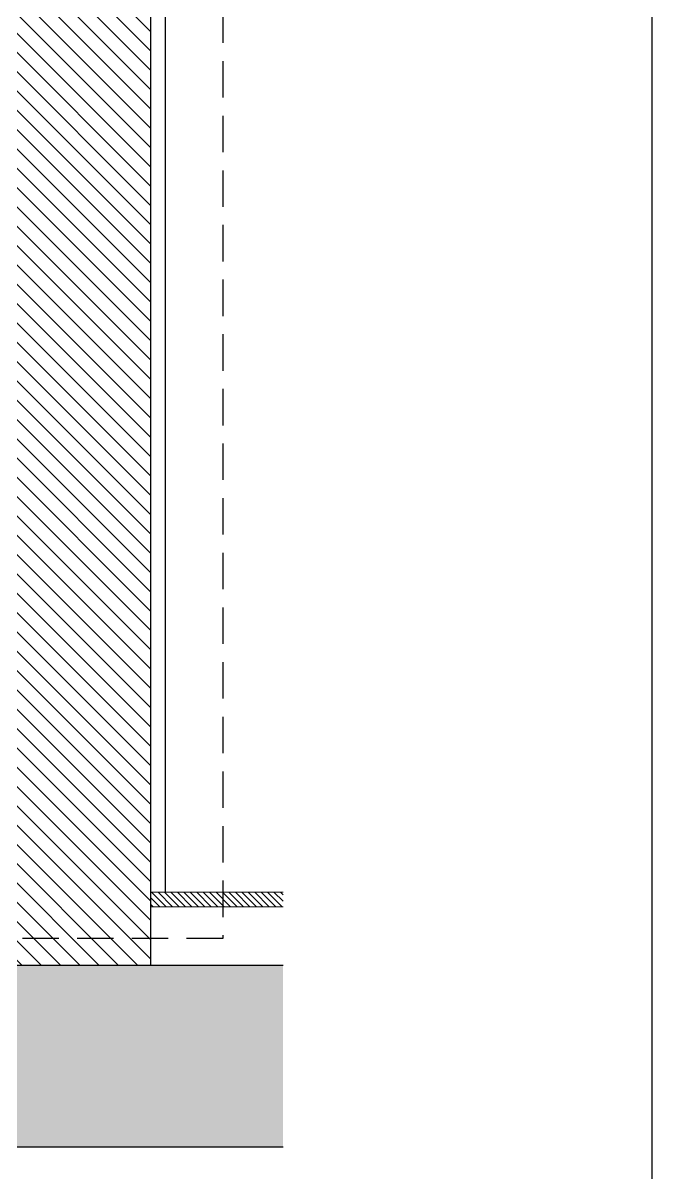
# Model space of a CAD drawing. Header units: inches. Extents: x 274057 to 444617, y 490067 to 635630.
# Drawn here: x 373771 to 374634, y 491710 to 493288 of the extents above; entities that cross this region are included whole.
import ezdxf

# ---------------------------------------------------------------- set-up
doc = ezdxf.new("R2010")
doc.units = ezdxf.units.IN
doc.header["$MEASUREMENT"] = 0
doc.linetypes.add('HIDDEN', pattern=[0.375, 0.25, -0.125])
for name, color, linetype, lineweight in [('A-FLOR-TIL1', 6, 'Continuous', 18), ('CQ Gypsum Hatch', 8, 'Continuous', 20), ('CQ Section Flooring fin.', 6, 'Continuous', 0)]:
    doc.layers.add(name, color=color, linetype=linetype, lineweight=lineweight)
for name, color, linetype in [('Calliper_wall hatch_CHB', 8, 'Continuous'), ('CQ Plaster', 1, 'Continuous'), ('CQ section wall', 3, 'Continuous'), ('CQ spot detail elevation', 1, 'Continuous'), ('CQ wall section', 5, 'Continuous')]:
    doc.layers.add(name, color=color, linetype=linetype)

# ---------------------------------------------------------------- blocks, each defined once
blk = doc.blocks.new('ff15 section c and d')
at = {"layer": 'Calliper_wall hatch_CHB', "ltscale": 300}
h = blk.add_hatch(dxfattribs=at)
h.set_pattern_fill('AR-CONC', color=256, scale=10, angle=-13.9714, style=0)
h.set_pattern_definition([(36.028577, (0, 0), (68.0890203, -23.40695), [7.5, -82.5]), (341.028577, (0, 0), (4.6961155, 76.3439316), [6, -66]), (86.480021, (5.674, -1.95), (72.7851354, 52.936981), [6.374019, -70.114211]), (32.212777, (4.83, 19.41), (99.570572, -41.829513), [11.25, -123.75]), (82.664212, (13.13, 15.92), (114.220033, 71.96377), [9.561034, -105.171376]), (337.21274, (4.83, 19.41), (114.220033, 71.96377), [9, -99]), (7.028577, (13.326, 12.14), (48.2040844, -53.482392), [7.5, -82.5]), (312.028577, (13.326, 12.14), (41.119588, 64.495185), [6, -66]), (57.480021, (17.34, 7.685), (89.323671, 11.012793), [6.374019, -70.114211]), (23.5285767, (0, 0), (9.2173322, 32.010976), [0, -65.2, 0, -67, 0, -66.25]), (353.528577, (0, 0), (35.0512903, 31.9228578), [0, -38.2, 0, -63.7, 0, -25.25]), (313.5285767, (-21.64, 5.384), (51.2584374, -15.0772595), [0, -25, 0, -78, 0, -103.5]), (303.528577, (-31.344, 7.8), (59.0102484, -4.3659754), [0, -32.5, 0, -51.8, 0, -73.5])])
h.paths.add_polyline_path([(359082.1, 520249.3), (351544, 520249.3), (351544, 519999.3), (359082.1, 519999.3)])
h.paths.add_polyline_path([(359082.1, 516299.3), (351544, 516299.3), (351544, 516049.3), (359082.1, 516049.3)])
at = {"layer": 'Calliper_wall hatch_CHB'}
h = blk.add_hatch(dxfattribs=at)
h.set_pattern_fill('ANSI31,_O', color=8, scale=150)
h.set_pattern_definition([(45, (0, 0), (-13.25825215, 13.25825215), [])])
h.paths.add_polyline_path([(351925.4, 516299.3), (351725.4, 516299.3), (351725.4, 519999.3), (351925.4, 519999.3)])
h.paths.add_polyline_path([(358625.4, 516299.3), (358425.4, 516299.3), (358425.4, 519999.3), (358625.4, 519999.3)])
at = {"layer": 'CQ Gypsum Hatch'}
h = blk.add_hatch(dxfattribs=at)
h.set_pattern_fill('ANSI31', color=256, scale=50, angle=-13.9714)
h.set_pattern_definition([(45, (369211.853, 502028.507), (-4.4194174, 4.4194174), [])])
h.paths.add_polyline_path([(351544, 516399.3), (351544, 516379.3), (351725.4, 516379.3), (351725.4, 516399.3)])
at = {"layer": 'A-FLOR-TIL1'}
blk.add_line((351544, 516399.3, 0), (351725.4, 516399.3, 0), dxfattribs=at)
at = {"layer": 'CQ Plaster', "color": 1, "ltscale": 0.03}
blk.add_line((351705.4, 516399.3, 0), (351705.4, 519999.3, 0), dxfattribs=at)
at = {"layer": 'CQ Section Flooring fin.'}
for p, q in [((351725.4, 516399.3, 0), (351544, 516399.3, 0)), ((351725.4, 516399.3, 0), (351544, 516399.3, 0)), ((351725.4, 516379.3, 0), (351544, 516379.3, 0))]:
    blk.add_line(p, q, dxfattribs=at)
at = {"layer": 'CQ section wall', "elevation": 0}
blk.add_lwpolyline([(351925.4, 516299.3), (351725.4, 516299.3), (351725.4, 519999.3), (351925.4, 519999.3)], close=True, dxfattribs=at)
for points in [[(359082.1, 516299.3), (351544, 516299.3)], [(351544, 516049.3), (359082.1, 516049.3)]]:
    blk.add_lwpolyline(points, dxfattribs=at)

msp = doc.modelspace()

# ---------------------------------------------------------------- linework, layer by layer
at = {"layer": 'CQ Plaster'}
msp.add_lwpolyline([(364324.5, 497199.3), (374634.1, 497199.3), (374634.1, 490131), (364324.5, 490131)], close=True, dxfattribs=at)
at = {"layer": 'CQ spot detail elevation', "color": 3, "linetype": 'HIDDEN', "ltscale": 200, "elevation": -0.1}
msp.add_lwpolyline([(373006.7, 495110.8), (374045.2, 495110.8), (374045.2, 492031.5), (373006.7, 492031.5)], close=True, dxfattribs=at)

# ---------------------------------------------------------------- block references
at = {"layer": 'CQ wall section', "xscale": -1}
msp.add_blockref('ff15 section c and d', (725671.7, -24304.5), dxfattribs=at)

doc.saveas('drawing.dxf')
